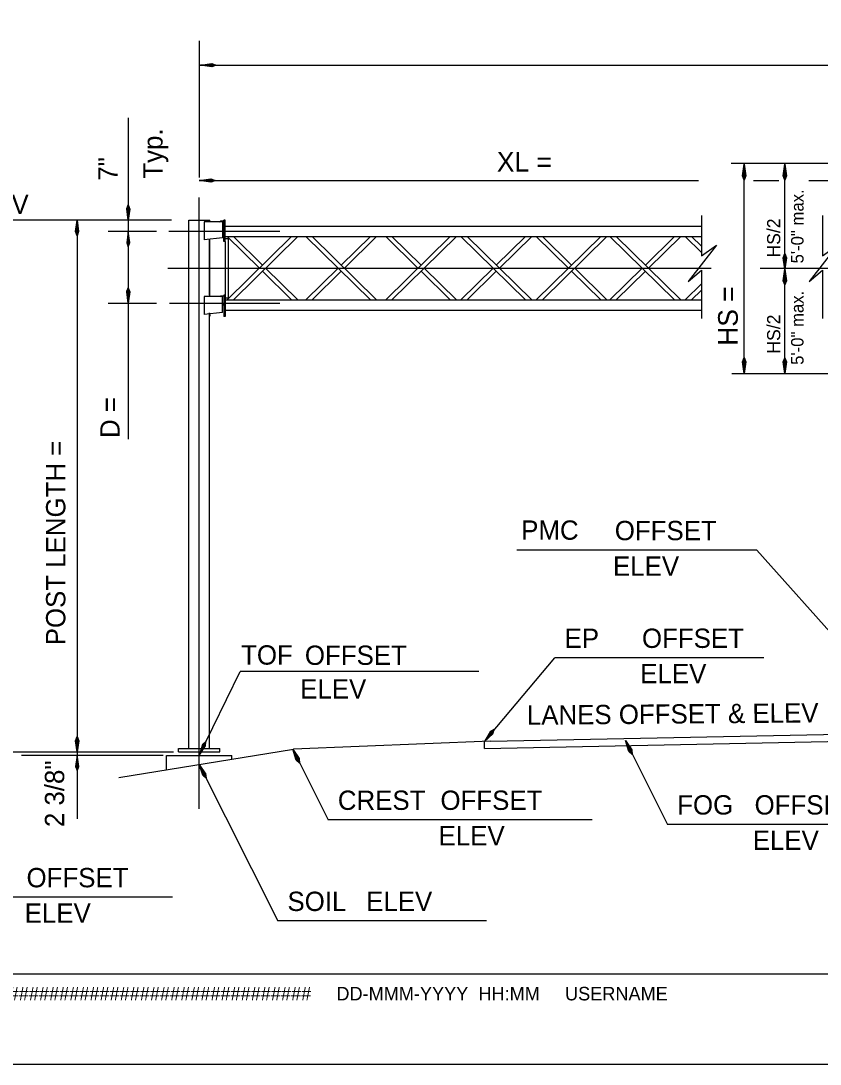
# Model space of a CAD drawing. Extents: x -100000 to -98300, y -100000 to -98900.
# Drawn here: x -99752 to -99310, y -100000 to -99423 of the extents above; entities that cross this region are included whole.
import ezdxf

# ---------------------------------------------------------------- set-up
doc = ezdxf.new("R2010")
doc.units = 0
for name, color, linetype in [('#plot_border', 7, 'Continuous'), ('#plot_shape', 7, 'Continuous'), ('Level 11', 7, 'Continuous'), ('Level 50', 7, 'Continuous'), ('Level 51', 7, 'Continuous'), ('Level 53', 7, 'Continuous'), ('Level 8', 7, 'Continuous'), ('P_ODOT_PLAN_Border', 7, 'Continuous')]:
    doc.layers.add(name, color=color, linetype=linetype)

msp = doc.modelspace()

# ---------------------------------------------------------------- linework, layer by layer
at = {"layer": '#plot_shape'}
msp.add_lwpolyline([(-100000, -100000), (-98300, -100000), (-98300, -98900), (-100000, -98900)], close=True, dxfattribs=at)
at = {"layer": 'Level 11'}
for p, q in [((-99653.12, -99858.63), (-99653.12, -99520.32)), ((-99669.83, -99539.05), (-99608.43, -99539.05)), ((-99670.4, -99559.49), (-99369.92, -99559.49)), ((-99342.76, -99559.49), (-99231.89, -99559.49)), ((-99669.54, -99578.84), (-99608.43, -99578.84))]:
    msp.add_line(p, q, dxfattribs=at)
at = {"layer": 'Level 50'}
for p, q in [((-99491.98, -99821.33), (-99600.98, -99825.68)), ((-99495.3, -99825.25), (-99261.54, -99820.53)), ((-99495.3, -99825.25), (-99495.3, -99821.45)), ((-99697.57, -99841.34), (-99600.98, -99825.68))]:
    msp.add_line(p, q, dxfattribs=at)
msp.add_lwpolyline([(-99491.98, -99821.34), (-99261.54, -99816.71), (-99033.31, -99821.28)], dxfattribs=at)
at = {"layer": 'Level 51'}
for p, q in [((-99653.12, -99433.61), (-99653.12, -99509.35)), ((-99652.79, -99447.08), (-98597.11, -99447.08)), ((-99692.35, -99476.24), (-99692.35, -99654.15)), ((-99358.77, -99501.43), (-99277.04, -99501.43)), ((-99351.52, -99617.69), (-99351.52, -99501.98)), ((-99329.08, -99617.69), (-99329.08, -99501.98)), ((-99653, -99511), (-99376.92, -99511)), ((-99346.5, -99511), (-99332.36, -99511)), ((-99315.88, -99511), (-99269.71, -99511)), ((-99668.47, -99532.98), (-99869.1, -99532.98)), ((-99720.65, -99532.98), (-99720.65, -99864.28)), ((-99703.4, -99539.05), (-99676.72, -99539.05)), ((-99703.4, -99578.84), (-99676.72, -99578.84)), ((-99358.46, -99617.69), (-99276.48, -99617.69)), ((-99344.65, -99715.48), (-99477.3, -99715.48)), ((-99254.2, -99816.85), (-99344.65, -99715.48)), ((-99495.3, -99821.46), (-99456.3, -99775.09)), ((-99340.77, -99775.09), (-99456.3, -99775.09)), ((-99653.12, -99829.12), (-99630.31, -99782.76)), ((-99498.36, -99782.76), (-99630.31, -99782.76)), ((-99417.32, -99820.93), (-99394, -99867.3)), ((-99869.1, -99827.22), (-99667.24, -99827.22)), ((-99751.38, -99829.02), (-99673.06, -99829.02)), ((-99601.33, -99825.73), (-99581.73, -99864.73)), ((-99653.12, -99834.12), (-99609.6, -99920.68)), ((-99435.62, -99864.73), (-99581.73, -99864.73)), ((-99278.48, -99867.3), (-99394, -99867.3)), ((-99667.87, -99907.56), (-99796.74, -99907.56)), ((-99494.07, -99920.68), (-99609.6, -99920.68))]:
    msp.add_line(p, q, dxfattribs=at)
for points in [[(-99643.84, -99447.08), (-99652.39, -99447.08), (-99646.15, -99446.19), (-99643.84, -99447.08), (-99646.15, -99447.97), (-99652.39, -99447.08)], [(-99651.32, -99447.08), (-99645.98, -99446.19)], [(-99651.32, -99447.08), (-99645.98, -99447.79)], [(-99650.43, -99447.08), (-99645.62, -99446.37)], [(-99650.43, -99447.08), (-99645.62, -99447.61)], [(-99649.54, -99447.08), (-99645.26, -99446.54)], [(-99649.54, -99447.08), (-99645.26, -99447.61)], [(-99648.65, -99447.08), (-99644.91, -99446.72)], [(-99648.65, -99447.08), (-99644.91, -99447.44)], [(-99647.58, -99447.08), (-99644.37, -99446.9)], [(-99647.58, -99447.08), (-99644.37, -99447.26)], [(-99645.8, -99447.08), (-99644.19, -99446.9)], [(-99645.8, -99447.08), (-99644.01, -99447.08)], [(-99351.52, -99510.71), (-99351.52, -99501.98), (-99350.61, -99508.34), (-99351.52, -99510.71), (-99352.43, -99508.34), (-99351.52, -99501.98)], [(-99351.52, -99503.07), (-99352.25, -99508.52)], [(-99351.52, -99503.98), (-99352.07, -99508.89)], [(-99351.52, -99504.89), (-99352.07, -99509.25)], [(-99351.52, -99505.8), (-99351.88, -99509.62)], [(-99351.52, -99506.89), (-99351.7, -99510.16)], [(-99351.52, -99503.07), (-99350.61, -99508.52)], [(-99351.52, -99503.98), (-99350.79, -99508.89)], [(-99351.52, -99504.89), (-99350.98, -99509.25)], [(-99351.52, -99505.8), (-99351.16, -99509.62)], [(-99351.52, -99506.89), (-99351.34, -99510.16)], [(-99329.08, -99510.71), (-99329.08, -99501.98), (-99328.17, -99508.34), (-99329.08, -99510.71), (-99329.99, -99508.34), (-99329.08, -99501.98)], [(-99329.08, -99503.07), (-99329.81, -99508.52)], [(-99329.08, -99503.98), (-99329.62, -99508.89)], [(-99329.08, -99504.89), (-99329.62, -99509.25)], [(-99329.08, -99505.8), (-99329.44, -99509.62)], [(-99329.08, -99506.89), (-99329.26, -99510.16)], [(-99329.08, -99503.07), (-99328.17, -99508.52)], [(-99329.08, -99503.98), (-99328.35, -99508.89)], [(-99329.08, -99504.89), (-99328.53, -99509.25)], [(-99329.08, -99505.8), (-99328.72, -99509.62)], [(-99329.08, -99506.89), (-99328.9, -99510.16)], [(-99644.27, -99511), (-99653, -99511), (-99646.63, -99510.1), (-99644.27, -99511), (-99646.63, -99511.91), (-99653, -99511)], [(-99651.91, -99511), (-99646.45, -99510.1)], [(-99651.91, -99511), (-99646.45, -99511.73)], [(-99651, -99511), (-99646.09, -99510.28)], [(-99651, -99511), (-99646.09, -99511.55)], [(-99650.09, -99511), (-99645.72, -99510.46)], [(-99650.09, -99511), (-99645.72, -99511.55)], [(-99649.18, -99511), (-99645.36, -99510.64)], [(-99649.18, -99511), (-99645.36, -99511.37)], [(-99648.09, -99511), (-99644.82, -99510.82)], [(-99648.09, -99511), (-99644.82, -99511.19)], [(-99646.27, -99511), (-99644.63, -99510.82)], [(-99646.27, -99511), (-99644.45, -99511)], [(-99351.52, -99508.71), (-99351.34, -99510.34)], [(-99351.52, -99508.71), (-99351.52, -99510.52)], [(-99329.08, -99508.71), (-99328.9, -99510.34)], [(-99329.08, -99508.71), (-99329.08, -99510.52)], [(-99692.27, -99524.42), (-99692.35, -99532.98), (-99693.18, -99526.73), (-99692.27, -99524.42), (-99691.4, -99526.75), (-99692.35, -99532.98)], [(-99692.29, -99526.38), (-99692.27, -99524.6)], [(-99692.34, -99531.91), (-99693.18, -99526.55)], [(-99692.33, -99531.02), (-99693, -99526.2)], [(-99692.32, -99530.12), (-99692.82, -99525.84)], [(-99692.31, -99529.23), (-99692.64, -99525.49)], [(-99692.31, -99528.16), (-99692.46, -99524.95)], [(-99692.29, -99526.38), (-99692.45, -99524.78)], [(-99692.34, -99531.91), (-99691.58, -99526.57)], [(-99692.33, -99531.02), (-99691.75, -99526.21)], [(-99692.32, -99530.12), (-99691.75, -99525.85)], [(-99692.31, -99528.16), (-99692.1, -99524.96)], [(-99692.31, -99529.23), (-99691.93, -99525.49)], [(-99375.24, -99530.42), (-99375.24, -99552.69), (-99366.98, -99546.82), (-99382.63, -99566.83), (-99375.24, -99560.52), (-99375.24, -99587.27)], [(-99308.29, -99530.42), (-99308.29, -99552.69), (-99300.03, -99546.82), (-99315.68, -99566.83), (-99308.29, -99560.52), (-99308.29, -99587.27)], [(-99720.65, -99541.53), (-99720.65, -99532.98), (-99719.76, -99539.22), (-99720.65, -99541.53), (-99721.54, -99539.22), (-99720.65, -99532.98)], [(-99720.65, -99534.05), (-99721.36, -99539.39)], [(-99720.65, -99534.94), (-99721.18, -99539.75)], [(-99720.65, -99535.83), (-99721.18, -99540.11)], [(-99720.65, -99534.05), (-99719.76, -99539.39)], [(-99720.65, -99534.94), (-99719.94, -99539.75)], [(-99720.65, -99535.83), (-99720.11, -99540.11)], [(-99720.65, -99536.72), (-99721.01, -99540.46)], [(-99720.65, -99537.79), (-99720.83, -99541)], [(-99720.65, -99536.72), (-99720.29, -99540.46)], [(-99720.65, -99537.79), (-99720.47, -99541)], [(-99720.65, -99539.57), (-99720.47, -99541.18)], [(-99720.65, -99539.57), (-99720.65, -99541.35)], [(-99692.27, -99547.68), (-99692.35, -99539.13), (-99693.18, -99545.37), (-99692.27, -99547.68), (-99691.4, -99545.36), (-99692.35, -99539.13)], [(-99692.34, -99540.2), (-99693.18, -99545.55)], [(-99692.33, -99541.09), (-99693, -99545.91)], [(-99692.32, -99541.98), (-99692.82, -99546.26)], [(-99692.34, -99540.2), (-99691.58, -99545.54)], [(-99692.33, -99541.09), (-99691.75, -99545.9)], [(-99692.32, -99541.98), (-99691.75, -99546.25)], [(-99692.31, -99542.87), (-99692.64, -99546.62)], [(-99692.31, -99543.94), (-99692.46, -99547.15)], [(-99692.29, -99545.72), (-99692.45, -99547.33)], [(-99692.31, -99542.87), (-99691.93, -99546.61)], [(-99692.31, -99543.94), (-99692.1, -99547.15)], [(-99692.29, -99545.72), (-99692.27, -99547.5)], [(-99329.08, -99551.32), (-99329.08, -99560.05), (-99329.99, -99553.68), (-99329.08, -99551.32), (-99328.17, -99553.68), (-99329.08, -99560.05)], [(-99329.08, -99558.95), (-99329.99, -99553.5)], [(-99329.08, -99558.05), (-99329.81, -99553.14)], [(-99329.08, -99557.14), (-99329.62, -99552.77)], [(-99329.08, -99556.23), (-99329.44, -99552.41)], [(-99329.08, -99553.32), (-99329.26, -99551.68)], [(-99329.08, -99555.14), (-99329.26, -99551.86)], [(-99329.08, -99553.32), (-99329.08, -99551.5)], [(-99329.08, -99555.14), (-99328.9, -99551.86)], [(-99329.08, -99556.23), (-99328.72, -99552.41)], [(-99329.08, -99557.14), (-99328.53, -99552.77)], [(-99329.08, -99558.05), (-99328.53, -99553.14)], [(-99329.08, -99558.95), (-99328.35, -99553.5)], [(-99329.08, -99568.78), (-99329.08, -99560.05), (-99328.17, -99566.41), (-99329.08, -99568.78), (-99329.99, -99566.41), (-99329.08, -99560.05)], [(-99329.08, -99561.14), (-99329.81, -99566.59)], [(-99329.08, -99562.05), (-99329.62, -99566.96)], [(-99329.08, -99562.96), (-99329.62, -99567.32)], [(-99329.08, -99563.86), (-99329.44, -99567.68)], [(-99329.08, -99564.96), (-99329.26, -99568.23)], [(-99329.08, -99561.14), (-99328.17, -99566.59)], [(-99329.08, -99562.05), (-99328.35, -99566.96)], [(-99329.08, -99562.96), (-99328.53, -99567.32)], [(-99329.08, -99563.86), (-99328.72, -99567.68)], [(-99329.08, -99564.96), (-99328.9, -99568.23)], [(-99692.27, -99570.29), (-99692.35, -99578.84), (-99693.18, -99572.6), (-99692.27, -99570.29), (-99691.4, -99572.61), (-99692.35, -99578.84)], [(-99692.31, -99574.03), (-99692.46, -99570.82)], [(-99692.29, -99572.25), (-99692.45, -99570.64)], [(-99692.31, -99574.03), (-99692.1, -99570.82)], [(-99692.29, -99572.25), (-99692.27, -99570.46)], [(-99329.08, -99566.77), (-99328.9, -99568.41)], [(-99329.08, -99566.77), (-99329.08, -99568.59)], [(-99692.34, -99577.77), (-99693.18, -99572.42)], [(-99692.33, -99576.88), (-99693, -99572.06)], [(-99692.32, -99575.99), (-99692.82, -99571.71)], [(-99692.31, -99575.1), (-99692.64, -99571.35)], [(-99692.34, -99577.77), (-99691.58, -99572.43)], [(-99692.33, -99576.88), (-99691.75, -99572.07)], [(-99692.32, -99575.99), (-99691.75, -99571.72)], [(-99692.31, -99575.1), (-99691.93, -99571.36)], [(-99351.52, -99608.96), (-99351.52, -99617.69), (-99352.43, -99611.32), (-99351.52, -99608.96), (-99350.61, -99611.32), (-99351.52, -99617.69)], [(-99351.52, -99616.59), (-99352.43, -99611.14)], [(-99351.52, -99615.69), (-99352.25, -99610.77)], [(-99351.52, -99614.78), (-99352.07, -99610.41)], [(-99351.52, -99613.87), (-99351.88, -99610.05)], [(-99351.52, -99610.96), (-99351.7, -99609.32)], [(-99351.52, -99612.77), (-99351.7, -99609.5)], [(-99351.52, -99610.96), (-99351.52, -99609.14)], [(-99351.52, -99612.77), (-99351.34, -99609.5)], [(-99351.52, -99613.87), (-99351.16, -99610.05)], [(-99351.52, -99614.78), (-99350.98, -99610.41)], [(-99351.52, -99615.69), (-99350.98, -99610.77)], [(-99351.52, -99616.59), (-99350.79, -99611.14)], [(-99329.08, -99609.04), (-99329.08, -99617.77), (-99329.99, -99611.4), (-99329.08, -99609.04), (-99328.17, -99611.4), (-99329.08, -99617.77)], [(-99329.08, -99616.68), (-99329.99, -99611.22)], [(-99329.08, -99615.77), (-99329.81, -99610.86)], [(-99329.08, -99614.86), (-99329.62, -99610.49)], [(-99329.08, -99613.95), (-99329.44, -99610.13)], [(-99329.08, -99611.04), (-99329.26, -99609.4)], [(-99329.08, -99612.86), (-99329.26, -99609.59)], [(-99329.08, -99611.04), (-99329.08, -99609.22)], [(-99329.08, -99612.86), (-99328.9, -99609.59)], [(-99329.08, -99613.95), (-99328.72, -99610.13)], [(-99329.08, -99614.86), (-99328.53, -99610.49)], [(-99329.08, -99615.77), (-99328.53, -99610.86)], [(-99329.08, -99616.68), (-99328.35, -99611.22)], [(-99720.58, -99818.67), (-99720.65, -99827.22), (-99721.49, -99820.98), (-99720.58, -99818.67), (-99719.7, -99820.99), (-99720.65, -99827.22)], [(-99720.59, -99820.63), (-99720.76, -99819.02)], [(-99720.59, -99820.63), (-99720.58, -99818.85)], [(-99489.87, -99814.84), (-99495.3, -99821.45), (-99490.66, -99817.2), (-99489.87, -99814.84), (-99492.03, -99816.06), (-99495.3, -99821.45)], [(-99494.63, -99820.62), (-99491.78, -99816.04)], [(-99494.63, -99820.62), (-99490.54, -99817.06)], [(-99494.06, -99819.94), (-99491.42, -99815.88)], [(-99494.06, -99819.94), (-99490.45, -99816.67)], [(-99493.49, -99819.25), (-99491.19, -99815.6)], [(-99493.49, -99819.25), (-99490.37, -99816.28)], [(-99492.93, -99818.56), (-99490.83, -99815.44)], [(-99492.93, -99818.56), (-99490.28, -99815.89)], [(-99492.25, -99817.73), (-99490.35, -99815.14)], [(-99492.25, -99817.73), (-99490.08, -99815.37)], [(-99491.12, -99816.35), (-99489.99, -99814.98)], [(-99491.12, -99816.35), (-99489.96, -99815.23)], [(-99720.64, -99826.15), (-99721.49, -99820.8)], [(-99720.63, -99825.26), (-99721.3, -99820.44)], [(-99720.62, -99824.37), (-99721.12, -99820.09)], [(-99720.62, -99823.48), (-99720.94, -99819.73)], [(-99720.61, -99822.41), (-99720.76, -99819.2)], [(-99720.64, -99826.15), (-99719.88, -99820.81)], [(-99720.63, -99825.26), (-99720.06, -99820.45)], [(-99720.62, -99823.48), (-99720.23, -99819.74)], [(-99720.62, -99824.37), (-99720.05, -99820.1)], [(-99720.61, -99822.41), (-99720.4, -99819.2)], [(-99649.38, -99821.41), (-99653.04, -99829.14), (-99649.57, -99823.88), (-99649.38, -99821.41), (-99651.18, -99823.12), (-99653.04, -99829.14)], [(-99652.59, -99828.17), (-99650.94, -99823.03)], [(-99652.59, -99828.17), (-99649.49, -99823.72)], [(-99652.21, -99827.37), (-99650.63, -99822.79)], [(-99652.21, -99827.37), (-99649.5, -99823.32)], [(-99651.82, -99826.56), (-99650.48, -99822.47)], [(-99651.82, -99826.56), (-99649.51, -99822.92)], [(-99651.44, -99825.76), (-99650.16, -99822.22)], [(-99651.44, -99825.76), (-99649.52, -99822.53)], [(-99650.99, -99824.79), (-99649.77, -99821.81)], [(-99650.99, -99824.79), (-99649.45, -99821.97)], [(-99650.22, -99823.18), (-99649.46, -99821.57)], [(-99650.22, -99823.18), (-99649.38, -99821.8)], [(-99413.5, -99828.59), (-99417.32, -99820.94), (-99413.73, -99826.12), (-99413.5, -99828.59), (-99415.33, -99826.92), (-99417.32, -99820.94)], [(-99416.84, -99821.9), (-99413.65, -99826.28)], [(-99416.84, -99821.9), (-99415.09, -99827)], [(-99416.44, -99822.69), (-99413.65, -99826.68)], [(-99416.44, -99822.69), (-99414.77, -99827.24)], [(-99416.04, -99823.49), (-99413.65, -99827.08)], [(-99416.04, -99823.49), (-99414.61, -99827.56)], [(-99415.65, -99824.29), (-99413.65, -99827.48)], [(-99415.65, -99824.29), (-99414.29, -99827.8)], [(-99720.58, -99837.57), (-99720.65, -99829.02), (-99721.49, -99835.26), (-99720.58, -99837.57), (-99719.7, -99835.25), (-99720.65, -99829.02)], [(-99720.64, -99830.09), (-99721.49, -99835.44)], [(-99720.64, -99830.09), (-99719.88, -99835.43)], [(-99597.51, -99833.39), (-99601.33, -99825.74), (-99597.75, -99830.92), (-99597.51, -99833.39), (-99599.35, -99831.72), (-99601.33, -99825.74)], [(-99600.86, -99826.7), (-99597.67, -99831.08)], [(-99600.86, -99826.7), (-99599.11, -99831.8)], [(-99600.46, -99827.49), (-99597.67, -99831.48)], [(-99600.46, -99827.49), (-99598.79, -99832.04)], [(-99600.06, -99828.29), (-99597.67, -99831.88)], [(-99600.06, -99828.29), (-99598.63, -99832.36)], [(-99599.66, -99829.09), (-99597.67, -99832.28)], [(-99599.66, -99829.09), (-99598.31, -99832.6)], [(-99599.18, -99830.05), (-99597.59, -99832.84)], [(-99599.18, -99830.05), (-99597.91, -99833)], [(-99415.17, -99825.25), (-99413.58, -99828.04)], [(-99415.17, -99825.25), (-99413.89, -99828.2)], [(-99414.37, -99826.84), (-99413.5, -99828.2)], [(-99414.37, -99826.84), (-99413.58, -99828.43)], [(-99720.63, -99830.98), (-99721.3, -99835.79)], [(-99720.62, -99831.87), (-99721.12, -99836.15)], [(-99720.62, -99832.76), (-99720.94, -99836.5)], [(-99720.61, -99833.83), (-99720.76, -99837.04)], [(-99720.59, -99835.61), (-99720.76, -99837.22)], [(-99720.63, -99830.98), (-99720.06, -99835.78)], [(-99720.62, -99831.87), (-99720.05, -99836.14)], [(-99720.62, -99832.76), (-99720.23, -99836.5)], [(-99720.61, -99833.83), (-99720.4, -99837.03)], [(-99720.59, -99835.61), (-99720.58, -99837.39)], [(-99649.29, -99841.79), (-99653.12, -99834.13), (-99649.53, -99839.32), (-99649.29, -99841.79), (-99651.13, -99840.11), (-99653.12, -99834.13)], [(-99652.64, -99835.09), (-99649.45, -99839.48)], [(-99652.64, -99835.09), (-99650.89, -99840.19)], [(-99652.24, -99835.89), (-99649.45, -99839.87)], [(-99652.24, -99835.89), (-99650.57, -99840.43)], [(-99598.39, -99831.64), (-99597.51, -99833)], [(-99598.39, -99831.64), (-99597.59, -99833.23)], [(-99651.84, -99836.68), (-99649.45, -99840.27)], [(-99651.84, -99836.68), (-99650.41, -99840.75)], [(-99651.44, -99837.48), (-99649.45, -99840.67)], [(-99651.44, -99837.48), (-99650.09, -99840.99)], [(-99650.97, -99838.44), (-99649.37, -99841.23)], [(-99650.97, -99838.44), (-99649.69, -99841.39)], [(-99650.17, -99840.03), (-99649.29, -99841.39)], [(-99650.17, -99840.03), (-99649.37, -99841.63)]]:
    msp.add_lwpolyline(points, dxfattribs=at)
at = {"layer": 'Level 53'}
for p, q in [((-99658.82, -99825.32), (-99658.82, -99532.98)), ((-99658.82, -99532.98), (-99647.41, -99532.98)), ((-99658.82, -99532.98), (-99647.18, -99532.98)), ((-99640.23, -99533.82), (-99650.25, -99533.82)), ((-99650.25, -99533.82), (-99650.25, -99543.81)), ((-99647.18, -99533.82), (-99647.18, -99532.98)), ((-99641.75, -99533.82), (-99641.14, -99533.24)), ((-99641.14, -99533.24), (-99639.52, -99533.24)), ((-99640.23, -99533.82), (-99640.23, -99542.68)), ((-99638.71, -99532.85), (-99639.52, -99532.85)), ((-99639.52, -99544.64), (-99639.52, -99532.85)), ((-99638.71, -99544.64), (-99638.71, -99532.85)), ((-99640.23, -99538.79), (-99639.52, -99538.79)), ((-99640.23, -99539.16), (-99639.52, -99539.16)), ((-99639.52, -99538.31), (-99639.9, -99538.74)), ((-99638.46, -99536.22), (-99375.24, -99536.22)), ((-99640.22, -99542.68), (-99650.25, -99543.81)), ((-99647.41, -99574.33), (-99647.41, -99543.26)), ((-99647.18, -99575.23), (-99647.18, -99543.47)), ((-99638.71, -99544.64), (-99639.52, -99544.64)), ((-99638.71, -99542.04), (-99375.24, -99542.04)), ((-99638.71, -99543.04), (-99637.11, -99543.04)), ((-99638.71, -99544.64), (-99638.71, -99574.35)), ((-99637.63, -99542.04), (-99619.78, -99559.49)), ((-99637.63, -99576.95), (-99601.93, -99542.04)), ((-99637.11, -99543.04), (-99637.11, -99575.95)), ((-99634.17, -99576.95), (-99598.46, -99542.04)), ((-99634.17, -99542.04), (-99618.05, -99557.8)), ((-99594.07, -99542.04), (-99558.36, -99576.95)), ((-99590.6, -99542.04), (-99554.89, -99576.95)), ((-99558.36, -99542.04), (-99574.48, -99557.8)), ((-99554.89, -99542.04), (-99572.75, -99559.49)), ((-99549.89, -99576.95), (-99514.18, -99542.04)), ((-99532.04, -99559.49), (-99549.89, -99542.04)), ((-99546.42, -99576.95), (-99510.71, -99542.04)), ((-99530.3, -99557.8), (-99546.42, -99542.04)), ((-99508.3, -99542.04), (-99472.6, -99576.95)), ((-99504.83, -99542.04), (-99469.13, -99576.95)), ((-99472.6, -99542.04), (-99488.71, -99557.8)), ((-99469.13, -99542.04), (-99486.98, -99559.49)), ((-99466.65, -99576.95), (-99430.94, -99542.04)), ((-99448.8, -99559.49), (-99466.65, -99542.04)), ((-99463.18, -99576.95), (-99427.47, -99542.04)), ((-99447.06, -99557.8), (-99463.18, -99542.04)), ((-99425.81, -99542.04), (-99390.11, -99576.95)), ((-99422.34, -99542.04), (-99386.64, -99576.95)), ((-99390.11, -99542.04), (-99406.22, -99557.8)), ((-99386.64, -99542.04), (-99404.49, -99559.49)), ((-99375.24, -99550.76), (-99384.16, -99542.04)), ((-99375.24, -99547.37), (-99380.69, -99542.04)), ((-99601.93, -99576.95), (-99618.05, -99561.19)), ((-99598.46, -99576.95), (-99616.31, -99559.49)), ((-99576.21, -99559.49), (-99594.07, -99576.95)), ((-99574.48, -99561.19), (-99590.6, -99576.95)), ((-99514.18, -99576.95), (-99530.3, -99561.19)), ((-99510.71, -99576.95), (-99528.57, -99559.49)), ((-99490.45, -99559.49), (-99508.3, -99576.95)), ((-99488.71, -99561.19), (-99504.83, -99576.95)), ((-99430.94, -99576.95), (-99447.06, -99561.19)), ((-99427.47, -99576.95), (-99445.33, -99559.49)), ((-99407.96, -99559.49), (-99425.81, -99576.95)), ((-99406.22, -99561.19), (-99422.34, -99576.95)), ((-99384.15, -99576.95), (-99375.24, -99568.24)), ((-99640.3, -99575.23), (-99650.32, -99575.23)), ((-99650.25, -99575.18), (-99650.25, -99585.17)), ((-99641.64, -99575.23), (-99641.14, -99574.76)), ((-99641.14, -99574.76), (-99639.52, -99574.76)), ((-99640.23, -99584.04), (-99640.23, -99575.23)), ((-99638.71, -99574.35), (-99639.52, -99574.35)), ((-99639.52, -99574.35), (-99639.52, -99586.14)), ((-99638.71, -99575.95), (-99637.11, -99575.95)), ((-99380.69, -99576.95), (-99375.24, -99571.63)), ((-99640.23, -99579.46), (-99639.52, -99579.46)), ((-99640.23, -99579.84), (-99639.52, -99579.84)), ((-99639.52, -99579.03), (-99639.9, -99579.46)), ((-99638.71, -99576.95), (-99375.24, -99576.95)), ((-99640.22, -99584.03), (-99650.25, -99585.17)), ((-99647.41, -99825.32), (-99647.41, -99584.12)), ((-99647.18, -99585.17), (-99647.18, -99586.01)), ((-99638.71, -99586.14), (-99639.52, -99586.14)), ((-99638.46, -99582.77), (-99375.24, -99582.77)), ((-99671.18, -99829.12), (-99635.05, -99829.12)), ((-99671.18, -99837.06), (-99671.18, -99829.12)), ((-99664.52, -99825.32), (-99641.71, -99825.32)), ((-99664.52, -99827.22), (-99664.52, -99825.32)), ((-99664.52, -99827.22), (-99641.71, -99827.22)), ((-99641.71, -99827.22), (-99641.71, -99825.32)), ((-99635.05, -99831.21), (-99635.05, -99829.12))]:
    msp.add_line(p, q, dxfattribs=at)
msp.add_lwpolyline([(-99638.71, -99574.35), (-99638.71, -99586.14)], dxfattribs=at)
at = {"layer": 'P_ODOT_PLAN_Border'}
msp.add_lwpolyline([(-99925, -99950), (-98325, -99950), (-98325, -98950), (-99925, -98950)], close=True, dxfattribs=at)

# ---------------------------------------------------------------- texts
at = {"layer": '#plot_border'}
msp.add_text('THIS IS THE FILENAME LOCATION ##############################     DD-MMM-YYYY  HH:MM     USERNAME', height=7.5, dxfattribs=at).set_placement((-99926.17, -99964.73))
at = {"layer": 'Level 50'}
for s, height, rotation, p in [('Typ.', 10.694, 90, (-99673.31, -99509.95)), ('7"', 10.694, 90, (-99698.22, -99511.07)), ('D =', 10.694, 90, (-99697.09, -99653.48)), ('POST LENGTH =', 10.6942, 90, (-99727.09, -99768.19)), ('LANES OFFSET & ELEV', 10.6942, 0.47096, (-99471.76, -99812.21)), ('2 3/8"', 10.694, 90, (-99727.73, -99868.82))]:
    msp.add_text(s, height=height, rotation=rotation, dxfattribs=at).set_placement(p)
for s, height, p in [('XL =', 10.912, (-99488.39, -99506.06)), ('ELEV', 10.694, (-99783.95, -99529.46)), ('PMC', 10.694, (-99474.93, -99709.79)), ('OFFSET', 10.694, (-99423.16, -99710.04)), ('ELEV', 10.694, (-99424.14, -99729.7)), ('EP', 10.694, (-99450.94, -99769.65)), ('OFFSET', 10.694, (-99408.13, -99769.65)), ('TOF', 10.694, (-99629.88, -99778.89)), ('OFFSET', 10.694, (-99594.6, -99779.04)), ('ELEV', 10.694, (-99409.06, -99789.23)), ('ELEV', 10.694, (-99597.2, -99797.65)), ('CREST', 10.694, (-99576.37, -99859.3)), ('OFFSET', 10.694, (-99519.6, -99859.3)), ('FOG', 10.694, (-99388.65, -99861.86)), ('OFFSET', 10.694, (-99345.84, -99861.86)), ('ELEV', 10.694, (-99520.62, -99878.91)), ('ELEV', 10.694, (-99346.85, -99881.47)), ('OFFSET', 10.694, (-99748.58, -99902.13)), ('SOIL', 10.694, (-99604.24, -99915.25)), ('ELEV', 10.694, (-99560.71, -99915.25)), ('ELEV', 10.694, (-99749.59, -99921.74))]:
    msp.add_text(s, height=height, dxfattribs=at).set_placement(p)
at = {"layer": 'Level 8'}
for s, height, p in [('5\'-0" max.', 6.911, (-99318.74, -99556.85)), ('HS/2', 7.275, (-99331.63, -99553.59)), ('HS =', 10.912, (-99355.1, -99602.41)), ('5\'-0" max.', 6.911, (-99318.74, -99612.99)), ('HS/2', 7.275, (-99331.63, -99606.79))]:
    msp.add_text(s, height=height, rotation=90, dxfattribs=at).set_placement(p)

doc.saveas('drawing.dxf')
